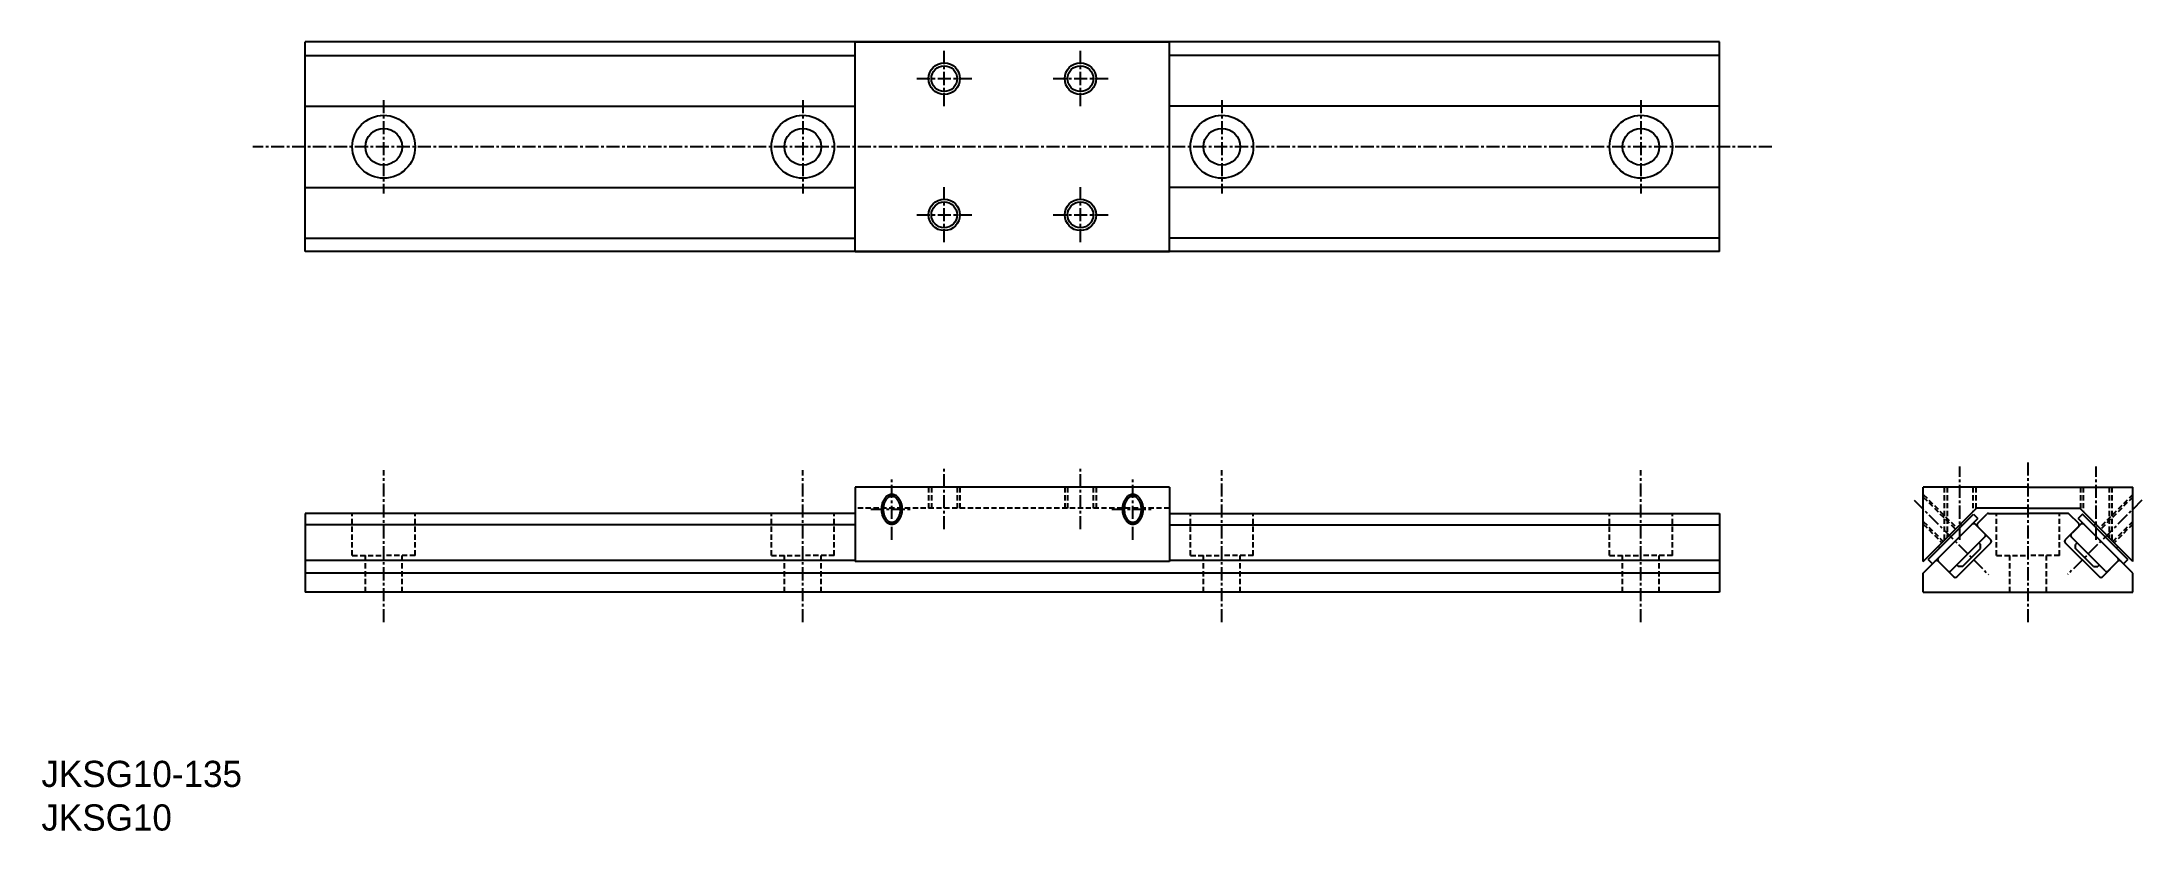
# Model space of a CAD drawing. Extents: x 15 to 216, y 51 to 126.
import ezdxf

# ---------------------------------------------------------------- set-up
doc = ezdxf.new("R2010")
doc.units = 0
doc.linetypes.add('CENTER', pattern=[2, 1.25, -0.25, 0.25, -0.25])
doc.linetypes.add('DASHED', pattern=[0.75, 0.5, -0.25])
doc.layers.get('0').update_dxf_attribs({"linetype": 'CONTINUOUS'})
doc.layers.add('CENTER', color=1, linetype='CENTER')

msp = doc.modelspace()

# ---------------------------------------------------------------- linework, layer by layer
at = {"color": 7, "linetype": 'CONTINUOUS'}
for p, q in [((175.21, 126.47), (40.21, 126.47)), ((40.21, 106.47), (40.21, 126.47)), ((92.71, 126.47), (122.71, 126.47)), ((92.71, 106.47), (92.71, 126.47)), ((122.71, 106.47), (122.71, 126.47)), ((175.21, 106.47), (175.21, 126.47)), ((40.21, 125.18), (92.71, 125.18)), ((175.21, 125.18), (122.71, 125.18)), ((40.21, 120.34), (92.71, 120.34)), ((175.21, 120.34), (122.71, 120.34)), ((40.21, 112.59), (92.71, 112.59)), ((175.21, 112.59), (122.71, 112.59)), ((40.21, 107.75), (92.71, 107.75)), ((175.21, 106.47), (40.21, 106.47)), ((92.71, 106.47), (122.71, 106.47)), ((175.21, 107.75), (122.71, 107.75)), ((92.71, 83.97), (92.71, 76.9)), ((122.71, 83.97), (92.71, 83.97)), ((122.71, 83.97), (122.71, 76.9)), ((194.66, 76.9), (194.66, 83.97)), ((204.66, 83.97), (194.66, 83.97)), ((204.66, 83.97), (214.66, 83.97)), ((214.66, 76.9), (214.66, 83.97)), ((40.21, 81.47), (40.21, 73.97)), ((92.71, 81.47), (40.21, 81.47)), ((92.71, 81.47), (40.21, 81.47)), ((92.71, 81.47), (40.21, 81.47)), ((92.71, 81.47), (40.21, 81.47)), ((92.71, 80.38), (40.21, 80.38)), ((92.71, 80.38), (40.21, 80.38)), ((122.71, 81.47), (175.21, 81.47)), ((122.71, 81.47), (175.21, 81.47)), ((122.71, 81.47), (175.21, 81.47)), ((122.71, 81.47), (175.21, 81.47)), ((122.71, 80.38), (175.21, 80.38)), ((122.71, 80.38), (175.21, 80.38)), ((175.21, 81.47), (175.21, 73.97)), ((194.66, 76.9), (199.73, 81.97)), ((195.13, 77.09), (199.44, 81.4)), ((195.55, 76.66), (199.87, 80.98)), ((198.21, 80.45), (198.35, 80.3)), ((199.44, 81.4), (199.87, 80.98)), ((200.54, 79.53), (199.62, 80.45)), ((204.66, 81.97), (199.73, 81.97)), ((199.83, 80.52), (200.72, 81.41)), ((199.83, 80.23), (201.11, 78.96)), ((200.87, 81.47), (204.66, 81.47)), ((204.66, 81.97), (209.59, 81.97)), ((208.45, 81.47), (204.66, 81.47)), ((209.49, 80.23), (208.21, 78.96)), ((209.49, 80.52), (208.59, 81.41)), ((208.78, 79.53), (209.7, 80.45)), ((209.87, 81.4), (209.45, 80.98)), ((213.76, 76.66), (209.45, 80.98)), ((214.66, 76.9), (209.59, 81.97)), ((214.19, 77.09), (209.87, 81.4)), ((211.11, 80.45), (210.97, 80.3)), ((196.08, 78.32), (196.23, 78.18)), ((197.29, 75.99), (200.54, 79.24)), ((197.85, 75.43), (201.11, 78.68)), ((199.97, 78.68), (200.13, 78.52)), ((200.13, 78.13), (200.13, 78.52)), ((211.47, 75.43), (208.21, 78.68)), ((212.03, 75.99), (208.78, 79.24)), ((209.34, 78.68), (209.19, 78.52)), ((209.19, 78.13), (209.19, 78.52)), ((213.23, 78.32), (213.09, 78.18)), ((92.71, 76.97), (40.21, 76.97)), ((122.71, 76.9), (92.71, 76.9)), ((175.21, 76.97), (122.71, 76.97)), ((194.66, 75.77), (195.8, 76.91)), ((195.13, 77.09), (195.55, 76.66)), ((196.08, 76.91), (197.57, 75.43)), ((197, 75.99), (196.08, 76.91)), ((197.85, 76.56), (198.01, 76.4)), ((198.4, 76.4), (198.01, 76.4)), ((198.4, 76.4), (200.13, 78.13)), ((210.91, 76.4), (209.19, 78.13)), ((210.91, 76.4), (211.31, 76.4)), ((211.47, 76.56), (211.31, 76.4)), ((213.23, 76.91), (211.75, 75.43)), ((212.31, 75.99), (213.23, 76.91)), ((214.66, 75.77), (213.52, 76.91)), ((214.19, 77.09), (213.76, 76.66)), ((175.21, 75.77), (40.21, 75.77)), ((194.66, 73.97), (194.66, 75.77)), ((214.66, 73.97), (214.66, 75.77)), ((175.21, 73.97), (40.21, 73.97)), ((194.66, 73.97), (204.66, 73.97)), ((204.66, 73.97), (214.66, 73.97))]:
    msp.add_line(p, q, dxfattribs=at)
at = {"color": 3, "linetype": 'DASHED'}
for p, q in [((99.71, 83.97), (99.71, 81.97)), ((99.98, 83.97), (99.98, 81.97)), ((102.44, 83.97), (102.44, 81.97)), ((102.71, 83.97), (102.71, 81.97)), ((112.71, 83.97), (112.71, 81.97)), ((112.98, 83.97), (112.98, 81.97)), ((115.44, 83.97), (115.44, 81.97)), ((115.71, 83.97), (115.71, 81.97)), ((194.66, 83.29), (197.85, 80.09)), ((194.66, 83.04), (197.73, 79.97)), ((196.66, 83.97), (196.66, 78.9)), ((196.93, 83.97), (196.93, 79.17)), ((199.39, 83.97), (199.39, 81.63)), ((199.66, 83.97), (199.66, 81.9)), ((209.66, 83.97), (209.66, 81.9)), ((209.93, 83.97), (209.93, 81.63)), ((214.66, 83.29), (211.47, 80.09)), ((214.66, 83.04), (211.59, 79.97)), ((212.39, 83.97), (212.39, 79.17)), ((212.66, 83.97), (212.66, 78.9)), ((44.71, 77.47), (44.71, 81.47)), ((50.71, 77.47), (50.71, 81.47)), ((84.71, 77.47), (84.71, 81.47)), ((90.71, 77.47), (90.71, 81.47)), ((122.71, 81.97), (92.71, 81.97)), ((124.71, 77.47), (124.71, 81.47)), ((130.71, 77.47), (130.71, 81.47)), ((164.71, 77.47), (164.71, 81.47)), ((170.71, 77.47), (170.71, 81.47)), ((194.66, 80.71), (196.56, 78.8)), ((194.66, 80.46), (196.44, 78.68)), ((201.66, 77.47), (201.66, 81.47)), ((207.66, 77.47), (207.66, 81.47)), ((214.66, 80.71), (212.76, 78.8)), ((214.66, 80.46), (212.88, 78.68)), ((44.71, 77.47), (47.71, 77.47)), ((45.96, 73.97), (45.96, 77.47)), ((50.71, 77.47), (47.71, 77.47)), ((49.46, 73.97), (49.46, 77.47)), ((84.71, 77.47), (87.71, 77.47)), ((85.96, 73.97), (85.96, 77.47)), ((90.71, 77.47), (87.71, 77.47)), ((89.46, 73.97), (89.46, 77.47)), ((124.71, 77.47), (127.71, 77.47)), ((125.96, 73.97), (125.96, 77.47)), ((130.71, 77.47), (127.71, 77.47)), ((129.46, 73.97), (129.46, 77.47)), ((164.71, 77.47), (167.71, 77.47)), ((165.96, 73.97), (165.96, 77.47)), ((170.71, 77.47), (167.71, 77.47)), ((169.46, 73.97), (169.46, 77.47)), ((201.66, 77.47), (204.66, 77.47)), ((202.91, 73.97), (202.91, 77.47)), ((207.66, 77.47), (204.66, 77.47)), ((206.41, 73.97), (206.41, 77.47))]:
    msp.add_line(p, q, dxfattribs=at)
at = {"color": 3, "linetype": 'CONTINUOUS'}
for points in [[(96.21, 80.46, 0), (96.26, 80.46, 0), (96.31, 80.46, 0), (96.36, 80.47, 0), (96.4, 80.48, 0), (96.45, 80.5, 0), (96.5, 80.52, 0), (96.55, 80.54, 0), (96.59, 80.57, 0), (96.64, 80.59, 0), (96.68, 80.62, 0), (96.72, 80.66, 0), (96.76, 80.7, 0), (96.8, 80.74, 0), (96.84, 80.78, 0), (96.88, 80.82, 0), (96.92, 80.87, 0), (96.95, 80.92, 0), (96.98, 80.97, 0), (97.01, 81.03, 0), (97.04, 81.09, 0), (97.07, 81.14, 0), (97.09, 81.21, 0), (97.11, 81.27, 0), (97.13, 81.33, 0), (97.15, 81.4, 0), (97.17, 81.46, 0), (97.18, 81.53, 0), (97.19, 81.6, 0), (97.2, 81.66, 0), (97.2, 81.73, 0), (97.21, 81.8, 0), (97.21, 81.87, 0), (97.21, 81.94, 0), (97.2, 82.01, 0), (97.2, 82.08, 0), (97.19, 82.15, 0), (97.18, 82.22, 0), (97.17, 82.28, 0), (97.15, 82.35, 0), (97.13, 82.41, 0), (97.11, 82.48, 0), (97.09, 82.54, 0), (97.07, 82.6, 0), (97.04, 82.66, 0), (97.01, 82.71, 0), (96.98, 82.77, 0), (96.95, 82.82, 0), (96.92, 82.87, 0), (96.88, 82.92, 0), (96.84, 82.97, 0), (96.8, 83.01, 0), (96.76, 83.05, 0), (96.72, 83.08, 0), (96.68, 83.12, 0), (96.64, 83.15, 0), (96.59, 83.18, 0), (96.55, 83.2, 0), (96.5, 83.23, 0), (96.45, 83.24, 0), (96.4, 83.26, 0), (96.36, 83.27, 0), (96.31, 83.28, 0), (96.26, 83.28, 0), (96.21, 83.29, 0), (96.16, 83.28, 0), (96.11, 83.28, 0), (96.06, 83.27, 0), (96.01, 83.26, 0), (95.97, 83.24, 0), (95.92, 83.23, 0), (95.87, 83.2, 0), (95.83, 83.18, 0), (95.78, 83.15, 0), (95.74, 83.12, 0), (95.69, 83.08, 0), (95.65, 83.05, 0), (95.61, 83.01, 0), (95.57, 82.97, 0), (95.54, 82.92, 0), (95.5, 82.87, 0), (95.47, 82.82, 0), (95.44, 82.77, 0), (95.41, 82.71, 0), (95.38, 82.66, 0), (95.35, 82.6, 0), (95.33, 82.54, 0), (95.3, 82.48, 0), (95.28, 82.41, 0), (95.27, 82.35, 0), (95.25, 82.28, 0), (95.24, 82.22, 0), (95.23, 82.15, 0), (95.22, 82.08, 0), (95.21, 82.01, 0), (95.21, 81.94, 0), (95.21, 81.87, 0), (95.21, 81.8, 0), (95.21, 81.73, 0), (95.22, 81.66, 0), (95.23, 81.6, 0), (95.24, 81.53, 0), (95.25, 81.46, 0), (95.27, 81.4, 0), (95.28, 81.33, 0), (95.3, 81.27, 0), (95.33, 81.21, 0), (95.35, 81.14, 0), (95.38, 81.09, 0), (95.41, 81.03, 0), (95.44, 80.97, 0), (95.47, 80.92, 0), (95.5, 80.87, 0), (95.54, 80.82, 0), (95.57, 80.78, 0), (95.61, 80.74, 0), (95.65, 80.7, 0), (95.69, 80.66, 0), (95.74, 80.62, 0), (95.78, 80.59, 0), (95.83, 80.57, 0), (95.87, 80.54, 0), (95.92, 80.52, 0), (95.97, 80.5, 0), (96.01, 80.48, 0), (96.06, 80.47, 0), (96.11, 80.46, 0), (96.16, 80.46, 0), (96.21, 80.46, 0)], [(119.21, 80.46, 0), (119.26, 80.46, 0), (119.31, 80.46, 0), (119.36, 80.47, 0), (119.4, 80.48, 0), (119.45, 80.5, 0), (119.5, 80.52, 0), (119.55, 80.54, 0), (119.59, 80.57, 0), (119.64, 80.59, 0), (119.68, 80.62, 0), (119.72, 80.66, 0), (119.76, 80.7, 0), (119.81, 80.74, 0), (119.84, 80.78, 0), (119.88, 80.82, 0), (119.92, 80.87, 0), (119.95, 80.92, 0), (119.98, 80.97, 0), (120.01, 81.03, 0), (120.04, 81.09, 0), (120.07, 81.14, 0), (120.09, 81.21, 0), (120.11, 81.27, 0), (120.13, 81.33, 0), (120.15, 81.4, 0), (120.17, 81.46, 0), (120.18, 81.53, 0), (120.19, 81.6, 0), (120.2, 81.66, 0), (120.2, 81.73, 0), (120.21, 81.8, 0), (120.21, 81.87, 0), (120.21, 81.94, 0), (120.2, 82.01, 0), (120.2, 82.08, 0), (120.19, 82.15, 0), (120.18, 82.22, 0), (120.17, 82.28, 0), (120.15, 82.35, 0), (120.13, 82.41, 0), (120.11, 82.48, 0), (120.09, 82.54, 0), (120.07, 82.6, 0), (120.04, 82.66, 0), (120.01, 82.71, 0), (119.98, 82.77, 0), (119.95, 82.82, 0), (119.92, 82.87, 0), (119.88, 82.92, 0), (119.84, 82.97, 0), (119.81, 83.01, 0), (119.76, 83.05, 0), (119.72, 83.08, 0), (119.68, 83.12, 0), (119.64, 83.15, 0), (119.59, 83.18, 0), (119.55, 83.2, 0), (119.5, 83.23, 0), (119.45, 83.24, 0), (119.4, 83.26, 0), (119.36, 83.27, 0), (119.31, 83.28, 0), (119.26, 83.28, 0), (119.21, 83.29, 0), (119.16, 83.28, 0), (119.11, 83.28, 0), (119.06, 83.27, 0), (119.01, 83.26, 0), (118.97, 83.24, 0), (118.92, 83.23, 0), (118.87, 83.2, 0), (118.83, 83.18, 0), (118.78, 83.15, 0), (118.74, 83.12, 0), (118.69, 83.08, 0), (118.65, 83.05, 0), (118.61, 83.01, 0), (118.57, 82.97, 0), (118.54, 82.92, 0), (118.5, 82.87, 0), (118.47, 82.82, 0), (118.44, 82.77, 0), (118.41, 82.71, 0), (118.38, 82.66, 0), (118.35, 82.6, 0), (118.33, 82.54, 0), (118.31, 82.48, 0), (118.28, 82.41, 0), (118.27, 82.35, 0), (118.25, 82.28, 0), (118.24, 82.22, 0), (118.23, 82.15, 0), (118.22, 82.08, 0), (118.21, 82.01, 0), (118.21, 81.94, 0), (118.21, 81.87, 0), (118.21, 81.8, 0), (118.21, 81.73, 0), (118.22, 81.66, 0), (118.23, 81.6, 0), (118.24, 81.53, 0), (118.25, 81.46, 0), (118.27, 81.4, 0), (118.28, 81.33, 0), (118.31, 81.27, 0), (118.33, 81.21, 0), (118.35, 81.14, 0), (118.38, 81.09, 0), (118.41, 81.03, 0), (118.44, 80.97, 0), (118.47, 80.92, 0), (118.5, 80.87, 0), (118.54, 80.82, 0), (118.57, 80.78, 0), (118.61, 80.74, 0), (118.65, 80.7, 0), (118.69, 80.66, 0), (118.74, 80.62, 0), (118.78, 80.59, 0), (118.83, 80.57, 0), (118.87, 80.54, 0), (118.92, 80.52, 0), (118.97, 80.5, 0), (119.01, 80.48, 0), (119.06, 80.47, 0), (119.11, 80.46, 0), (119.16, 80.46, 0), (119.21, 80.46, 0)]]:
    msp.add_polyline3d(points, dxfattribs=at)
at = {"color": 7, "linetype": 'CONTINUOUS'}
for points in [[(96.21, 80.63, 0), (96.25, 80.63, 0), (96.29, 80.64, 0), (96.33, 80.65, 0), (96.37, 80.66, 0), (96.41, 80.67, 0), (96.45, 80.69, 0), (96.49, 80.71, 0), (96.52, 80.73, 0), (96.56, 80.75, 0), (96.6, 80.78, 0), (96.63, 80.81, 0), (96.67, 80.84, 0), (96.7, 80.88, 0), (96.73, 80.91, 0), (96.76, 80.95, 0), (96.79, 81, 0), (96.82, 81.04, 0), (96.85, 81.09, 0), (96.87, 81.13, 0), (96.89, 81.18, 0), (96.92, 81.23, 0), (96.94, 81.29, 0), (96.95, 81.34, 0), (96.97, 81.4, 0), (96.99, 81.45, 0), (97, 81.51, 0), (97.01, 81.57, 0), (97.02, 81.63, 0), (97.02, 81.69, 0), (97.03, 81.75, 0), (97.03, 81.81, 0), (97.03, 81.87, 0), (97.03, 81.93, 0), (97.03, 81.99, 0), (97.02, 82.05, 0), (97.02, 82.11, 0), (97.01, 82.17, 0), (97, 82.23, 0), (96.99, 82.29, 0), (96.97, 82.35, 0), (96.95, 82.4, 0), (96.94, 82.46, 0), (96.92, 82.51, 0), (96.89, 82.56, 0), (96.87, 82.61, 0), (96.85, 82.66, 0), (96.82, 82.7, 0), (96.79, 82.75, 0), (96.76, 82.79, 0), (96.73, 82.83, 0), (96.7, 82.87, 0), (96.67, 82.9, 0), (96.63, 82.93, 0), (96.6, 82.96, 0), (96.56, 82.99, 0), (96.52, 83.02, 0), (96.49, 83.04, 0), (96.45, 83.06, 0), (96.41, 83.07, 0), (96.37, 83.09, 0), (96.33, 83.1, 0), (96.29, 83.11, 0), (96.25, 83.11, 0), (96.21, 83.11, 0), (96.17, 83.11, 0), (96.13, 83.11, 0), (96.09, 83.1, 0), (96.05, 83.09, 0), (96.01, 83.07, 0), (95.97, 83.06, 0), (95.93, 83.04, 0), (95.89, 83.02, 0), (95.86, 82.99, 0), (95.82, 82.96, 0), (95.78, 82.93, 0), (95.75, 82.9, 0), (95.72, 82.87, 0), (95.69, 82.83, 0), (95.65, 82.79, 0), (95.63, 82.75, 0), (95.6, 82.7, 0), (95.57, 82.66, 0), (95.55, 82.61, 0), (95.52, 82.56, 0), (95.5, 82.51, 0), (95.48, 82.46, 0), (95.46, 82.4, 0), (95.45, 82.35, 0), (95.43, 82.29, 0), (95.42, 82.23, 0), (95.41, 82.17, 0), (95.4, 82.11, 0), (95.39, 82.05, 0), (95.39, 81.99, 0), (95.38, 81.93, 0), (95.38, 81.87, 0), (95.38, 81.81, 0), (95.39, 81.75, 0), (95.39, 81.69, 0), (95.4, 81.63, 0), (95.41, 81.57, 0), (95.42, 81.51, 0), (95.43, 81.45, 0), (95.45, 81.4, 0), (95.46, 81.34, 0), (95.48, 81.29, 0), (95.5, 81.23, 0), (95.52, 81.18, 0), (95.55, 81.13, 0), (95.57, 81.09, 0), (95.6, 81.04, 0), (95.63, 81, 0), (95.65, 80.95, 0), (95.69, 80.91, 0), (95.72, 80.88, 0), (95.75, 80.84, 0), (95.78, 80.81, 0), (95.82, 80.78, 0), (95.86, 80.75, 0), (95.89, 80.73, 0), (95.93, 80.71, 0), (95.97, 80.69, 0), (96.01, 80.67, 0), (96.05, 80.66, 0), (96.09, 80.65, 0), (96.13, 80.64, 0), (96.17, 80.63, 0), (96.21, 80.63, 0)], [(119.21, 80.63, 0), (119.25, 80.63, 0), (119.29, 80.64, 0), (119.33, 80.65, 0), (119.37, 80.66, 0), (119.41, 80.67, 0), (119.45, 80.69, 0), (119.49, 80.71, 0), (119.53, 80.73, 0), (119.56, 80.75, 0), (119.6, 80.78, 0), (119.63, 80.81, 0), (119.67, 80.84, 0), (119.7, 80.88, 0), (119.73, 80.91, 0), (119.76, 80.95, 0), (119.79, 81, 0), (119.82, 81.04, 0), (119.85, 81.09, 0), (119.87, 81.13, 0), (119.89, 81.18, 0), (119.92, 81.23, 0), (119.94, 81.29, 0), (119.95, 81.34, 0), (119.97, 81.4, 0), (119.99, 81.45, 0), (120, 81.51, 0), (120.01, 81.57, 0), (120.02, 81.63, 0), (120.03, 81.69, 0), (120.03, 81.75, 0), (120.03, 81.81, 0), (120.03, 81.87, 0), (120.03, 81.93, 0), (120.03, 81.99, 0), (120.03, 82.05, 0), (120.02, 82.11, 0), (120.01, 82.17, 0), (120, 82.23, 0), (119.99, 82.29, 0), (119.97, 82.35, 0), (119.95, 82.4, 0), (119.94, 82.46, 0), (119.92, 82.51, 0), (119.89, 82.56, 0), (119.87, 82.61, 0), (119.85, 82.66, 0), (119.82, 82.7, 0), (119.79, 82.75, 0), (119.76, 82.79, 0), (119.73, 82.83, 0), (119.7, 82.87, 0), (119.67, 82.9, 0), (119.63, 82.93, 0), (119.6, 82.96, 0), (119.56, 82.99, 0), (119.53, 83.02, 0), (119.49, 83.04, 0), (119.45, 83.06, 0), (119.41, 83.07, 0), (119.37, 83.09, 0), (119.33, 83.1, 0), (119.29, 83.11, 0), (119.25, 83.11, 0), (119.21, 83.11, 0), (119.17, 83.11, 0), (119.13, 83.11, 0), (119.09, 83.1, 0), (119.05, 83.09, 0), (119.01, 83.07, 0), (118.97, 83.06, 0), (118.93, 83.04, 0), (118.89, 83.02, 0), (118.86, 82.99, 0), (118.82, 82.96, 0), (118.78, 82.93, 0), (118.75, 82.9, 0), (118.72, 82.87, 0), (118.68, 82.83, 0), (118.65, 82.79, 0), (118.62, 82.75, 0), (118.6, 82.7, 0), (118.57, 82.66, 0), (118.55, 82.61, 0), (118.52, 82.56, 0), (118.5, 82.51, 0), (118.48, 82.46, 0), (118.46, 82.4, 0), (118.45, 82.35, 0), (118.43, 82.29, 0), (118.42, 82.23, 0), (118.41, 82.17, 0), (118.4, 82.11, 0), (118.39, 82.05, 0), (118.39, 81.99, 0), (118.39, 81.93, 0), (118.38, 81.87, 0), (118.39, 81.81, 0), (118.39, 81.75, 0), (118.39, 81.69, 0), (118.4, 81.63, 0), (118.41, 81.57, 0), (118.42, 81.51, 0), (118.43, 81.45, 0), (118.45, 81.4, 0), (118.46, 81.34, 0), (118.48, 81.29, 0), (118.5, 81.23, 0), (118.52, 81.18, 0), (118.55, 81.13, 0), (118.57, 81.09, 0), (118.6, 81.04, 0), (118.62, 81, 0), (118.65, 80.95, 0), (118.68, 80.91, 0), (118.72, 80.88, 0), (118.75, 80.84, 0), (118.78, 80.81, 0), (118.82, 80.78, 0), (118.86, 80.75, 0), (118.89, 80.73, 0), (118.93, 80.71, 0), (118.97, 80.69, 0), (119.01, 80.67, 0), (119.05, 80.66, 0), (119.09, 80.65, 0), (119.13, 80.64, 0), (119.17, 80.63, 0), (119.21, 80.63, 0)]]:
    msp.add_polyline3d(points, dxfattribs=at)
at = {"color": 3, "linetype": 'CONTINUOUS'}
for centre in [(101.21, 122.97), (114.21, 122.97), (101.21, 109.97), (114.21, 109.97)]:
    msp.add_circle(centre, 1.5, dxfattribs=at)
at = {"color": 7, "linetype": 'CONTINUOUS'}
for centre, radius in [((101.21, 122.97), 1.23), ((114.21, 122.97), 1.23), ((47.71, 116.47), 3), ((87.71, 116.47), 3), ((127.71, 116.47), 3), ((167.71, 116.47), 3), ((47.71, 116.47), 1.75), ((87.71, 116.47), 1.75), ((127.71, 116.47), 1.75), ((167.71, 116.47), 1.75), ((101.21, 109.97), 1.23), ((114.21, 109.97), 1.23)]:
    msp.add_circle(centre, radius, dxfattribs=at)
for centre, start, end in [((199.48, 80.3), 45, 135), ((199.97, 80.38), 135, 225), ((200.87, 81.27), 90, 135), ((208.45, 81.27), 45, 90), ((209.34, 80.38), 315, 45), ((209.84, 80.3), 45, 135), ((200.4, 79.39), 315, 45), ((200.96, 78.82), 315, 45), ((208.35, 78.82), 135, 225), ((208.92, 79.39), 135, 225), ((195.94, 76.77), 45, 135), ((196.23, 77.05), 135, 225), ((213.09, 77.05), 315, 45), ((213.37, 76.77), 45, 135), ((197.15, 76.13), 225, 315), ((197.71, 75.57), 225, 315), ((211.61, 75.57), 225, 315), ((212.17, 76.13), 225, 315)]:
    msp.add_arc(centre, 0.2, start, end, dxfattribs=at)
at = {"layer": 'CENTER', "color": 1, "linetype": 'CENTER'}
for p, q in [((101.21, 120.36), (101.21, 125.63)), ((114.21, 120.36), (114.21, 125.63)), ((98.6, 122.97), (103.87, 122.97)), ((111.6, 122.97), (116.87, 122.97)), ((47.7, 120.92), (47.7, 112.02)), ((87.71, 120.92), (87.71, 112.02)), ((127.71, 120.92), (127.71, 112.02)), ((167.71, 120.92), (167.71, 112.02)), ((180.21, 116.47), (35.21, 116.47)), ((101.21, 107.36), (101.21, 112.63)), ((114.21, 107.36), (114.21, 112.63)), ((98.6, 109.97), (103.87, 109.97)), ((111.6, 109.97), (116.87, 109.97)), ((204.66, 71.09), (204.66, 86.37)), ((47.71, 71.09), (47.71, 85.6)), ((87.71, 71.09), (87.71, 85.6)), ((96.21, 78.96), (96.21, 84.79)), ((101.21, 79.97), (101.21, 85.97)), ((114.21, 79.97), (114.21, 85.97)), ((119.21, 78.96), (119.21, 84.79)), ((127.71, 71.09), (127.71, 85.6)), ((167.71, 71.09), (167.71, 85.6)), ((198.16, 78.97), (198.16, 85.97)), ((211.16, 78.97), (211.16, 85.97)), ((193.78, 82.75), (200.89, 75.64)), ((215.53, 82.75), (208.43, 75.64)), ((94.21, 81.87), (98.21, 81.87)), ((117.21, 81.87), (121.21, 81.87))]:
    msp.add_line(p, q, dxfattribs=at)

# ---------------------------------------------------------------- texts
at = {"color": 7, "linetype": 'CONTINUOUS'}
for s, p in [('JKSG10-135', (15.04, 55.37)), ('JKSG10', (15.04, 51.21))]:
    msp.add_text(s, height=2.5, dxfattribs=at).set_placement(p)

doc.saveas('drawing.dxf')
